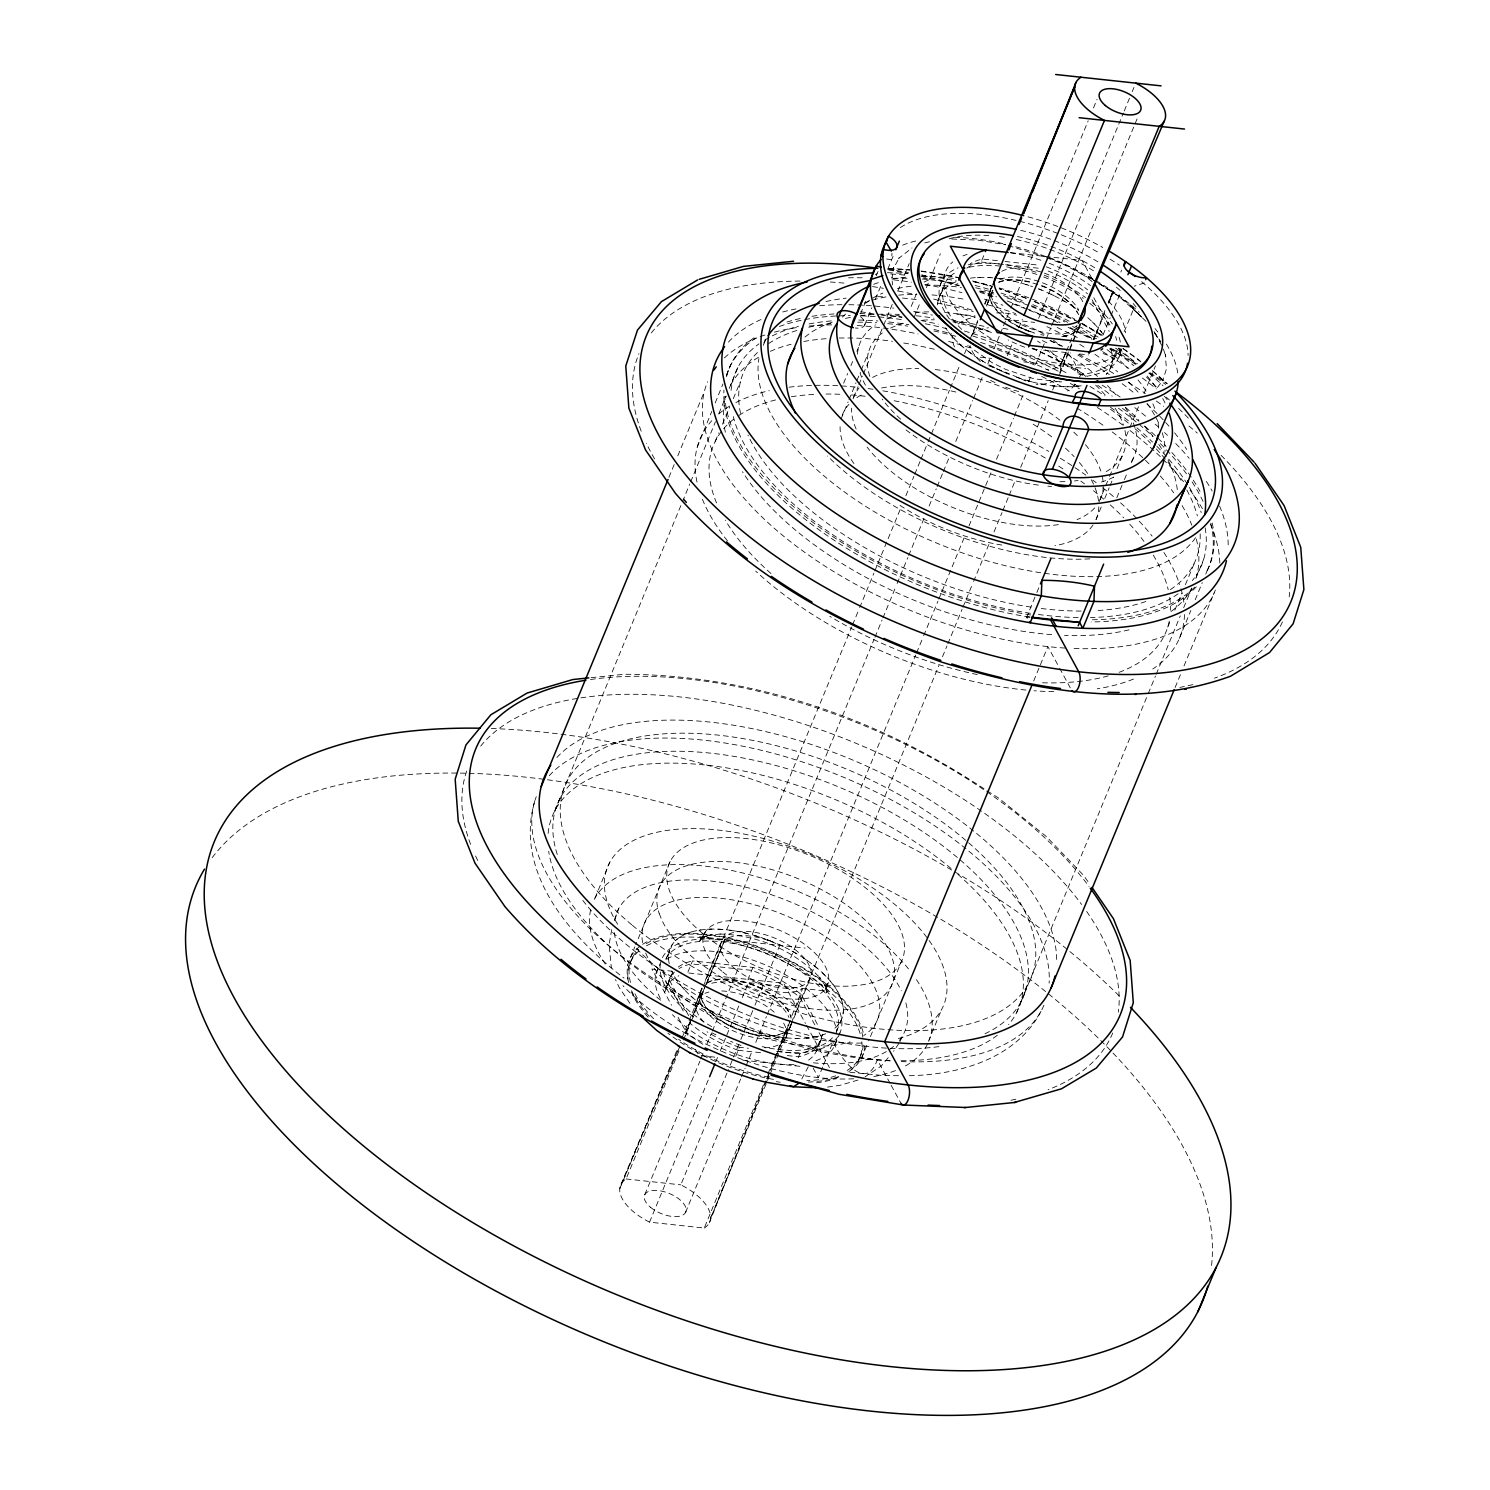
<?xml version="1.0" encoding="UTF-8"?>
<svg xmlns="http://www.w3.org/2000/svg" width="1490" height="1490" viewBox="0 0 1490 1490"><rect width="100%" height="100%" fill="white"/><g stroke="black" fill="none" stroke-linecap="round" stroke-linejoin="round"><path stroke-width="0.75" stroke-dasharray="5 3.75" d="M668.526 956.841L668.582 959.094M892.026 277.028L891.97 278.183L893.646 267.567L893.329 268.666L899.457 257.528L898.619 258.44L912.01 247.955M843.247 1011.84L843.005 1014.057M1112.304 360.673L1112.117 362.331M886.587 259.018L891.523 259.651L891.989 253.263M938.104 300.701L938.663 298.559M669.122 951.868L669.55 950.266M1093.921 339.832L1104.872 310.535M534.947 800.503C513.249 872.414 571.024 937.415 623.993 978.092M611.72 929.592L609.131 944.679L611.366 967.96M1093.679 339.31L1097.459 329.663L1093.53 339.199M614.867 919.591L618.722 908.565M1120.834 272.037L1121.653 270.118M827.36 985.635L825.87 989.658L827.62 983.549L826.522 992.824L825.944 985.989L827.397 992.005L824.063 983.568L825.386 985.877L819.351 977.049L820.934 978.8C794.356 950.154 757.404 934.807 719.149 934.025L721.29 933.913L709.631 935.161L712.034 934.491L703.112 937.247L705.701 935.962L699.034 940.097L703.764 936.074L699.518 941.382L705.589 931.567M836.542 1031.434L841.72 1018.843M1110.143 368.645L1110.814 367.117M1096.286 333.741L1104.779 312.695M709.333 1222.787L766.139 1080.958M767.015 1078.797L769.585 1072.353M790.259 1020.78L770.46 1070.211L790.184 1020.762M765.953 1080.902L710.581 1218.392L769.231 1076.376M766.829 1078.76L769.417 1072.316M665.546 988.913L669.401 979.507M697.19 447.261L711.773 411.408M715.2 402.971L722.911 383.992M726.338 375.554L730.621 365.013M820.58 1040.877L816.222 1051.418M1016.515 1012.809L1025.66 990.384M990.589 289.19L991.8 286.266M785.603 1038.176L790.315 1026.647M1179.354 638.428L1190.808 610.509M1195.222 599.781L1202.262 582.59M1205.801 574.004L1207.552 569.72M916.48 293.754L910.185 308.896M697.059 1000.088L702.032 988.075A48.201 23.468 22.4 0 0 737.755 1029.273A48.201 23.468 22.4 0 0 791.209 1024.356M668.936 477.303L674.262 464.414M677.801 455.828L704.416 391.386M555.379 809.517L681.787 503.341M682.532 501.608L689.758 484.026M690.652 481.866L715.479 421.726M718.888 413.55L726.114 395.967M729.281 388.387L737.978 367.266M763.308 345.308L765.786 339.329M595.032 898.023L609.857 862.095M860.475 313.924L866.621 299.062M876.269 275.687L878.02 271.441M864.74 324.95L871.836 307.76M875.375 299.155L881.596 284.106M887.798 269.057L894.019 254.008M843.638 383.228L847.642 373.524M841.086 418.932L848.108 401.928M848.983 399.804L856.005 382.8M856.88 380.676L860.4 372.183M861.276 370.06L868.279 353.055M670.165 861.388L635.764 944.66M630.475 957.437L634.87 946.802M631.555 959.914L632.803 956.915M914.059 317.482L920.205 302.6M926.333 287.738L940.376 253.747M655.917 973.827L660.871 961.851M939.836 286.229L944.79 274.253M665.993 959.169L669.289 951.179M938.365 299.509L943.3 287.533M672.903 972.355A81.578 39.727 22.4 0 0 669.55 980.476L664.615 992.452A81.615 39.746 22.4 0 1 678.844 975.764M687.896 972.132L692.533 960.92L752.916 967.42A81.578 39.727 22.4 0 1 801.303 994.668L818.494 1026.331M966.824 268.144A81.578 39.727 22.4 0 1 981.109 262.035L984.816 253.058M705.236 980.55L720.713 943.058M970.009 339.273L977.757 320.518M984.629 303.867L989.788 291.37M676.646 1050.897L619.784 1188.629L680.036 1045.943M681.973 1037.99L688.194 1022.922M689.088 1020.78L702.405 988.503M703.299 986.343L851.684 626.992M852.559 624.85L858.78 609.783M859.674 607.622L873.885 573.203M874.779 571.043L901.431 506.488M905.883 495.742L913.873 476.372M914.767 474.211L920.094 461.304M920.988 459.162L927.208 444.094M928.084 441.934L949.409 390.287M950.303 388.145L960.082 364.473M964.514 353.707L968.072 345.103M972.504 334.356L977.85 321.43M984.946 304.221L992.061 287.011M690.112 1022.289L686.108 1032.03A81.615 39.746 22.4 0 0 703.168 1044.453M763.439 1084.776L704.267 1228.039L649.547 1222.154A48.201 23.468 22.4 0 1 626.098 1178.963L679.086 1050.655M683.5 1039.964L690.559 1022.848M691.435 1020.724L704.677 988.634M706.446 984.369L724.997 939.464A48.22 23.486 22.4 0 1 779.717 945.349L754.983 1005.229M986.529 306.046L992.712 291.072M644.816 1194.608L699.89 1061.197M700.784 1059.036L703.448 1052.573M707.005 1043.968L711.438 1033.222M712.332 1031.061L724.773 1000.945M725.667 998.784L874.034 639.433M874.928 637.273L882.043 620.064M882.918 617.922L896.254 585.644M897.148 583.484L907.801 557.67M908.695 555.509L924.694 516.788M929.127 506.023L936.242 488.813M937.117 486.653L942.462 473.746M943.338 471.585L949.558 456.536M955.779 441.468L972.672 400.587M973.547 398.426L982.432 376.914M987.777 364.007L990.44 357.544M993.979 348.939L999.324 336.032M1000.2 333.872L1009.978 310.199M1010.872 308.058L1088.166 120.839M1093.492 107.932L1097.05 99.327M752.916 967.42L747.961 979.396A81.615 39.746 22.4 0 1 796.349 1006.625L801.303 994.668M649.547 1222.154L708.7 1078.872M715.777 1061.774L717.547 1057.49M720.192 1051.083L740.493 1001.895M742.262 997.611L748.446 982.636A48.22 23.486 22.4 0 0 802.495 988.95L790.799 1018.471M1007.333 355.644L1011.747 344.954M1018.806 327.856L1022.345 319.288M704.267 1228.039A48.201 23.468 22.4 0 0 680.818 1184.848L728.498 1069.373M730.268 1065.108L739.971 1041.584M740.865 1039.443L754.108 1007.37M1038.604 318.357L1123.367 113.072M1124.261 110.931L1129.55 98.098M1132.195 91.672L1133.965 87.407M735.725 1056.28L739.431 1047.302L748.39 1048.252M685.568 1212.413L740.642 1079.002M741.536 1076.842L745.093 1068.237M745.987 1066.076L752.189 1051.027M755.747 1042.404L766.419 1016.59M767.294 1014.448L915.679 655.079M916.574 652.937L922.794 637.869M923.67 635.727L937.899 601.289M938.775 599.129L965.446 534.575M968.984 525.97L991.204 472.181M996.531 459.274L1013.423 418.392M1014.299 416.231L1024.077 392.559M1028.528 381.812L1031.192 375.35M1035.624 364.584L1045.403 340.912M1046.297 338.77L1050.729 328.005M1051.623 325.863L1137.801 117.133M767.853 1074.085L788.154 1024.897M1066.579 350.914L1077.065 325.192M770.125 1074.216L790.557 1024.729M791.451 1022.568L938.942 665.378M942.481 656.755L946.932 646.008M947.826 643.848L962.037 609.429M962.931 607.268L972.691 583.596M973.585 581.454L989.584 542.714M994.016 531.949L1002.025 512.597M1002.9 510.437L1008.227 497.53M1009.121 495.369L1015.342 480.32M1020.669 467.394L1048.215 400.698M1052.666 389.933L1056.224 381.328M1059.763 372.724L1072.204 342.588M1073.098 340.446L1080.213 323.237M790.482 1026.368L793.071 1020.11M793.928 1018.024L810.262 978.464M1059.558 374.679L1069.019 351.77M1069.895 349.684L1072.465 343.426M1073.322 341.359L1079.337 326.776M795.176 1065.033L794.878 1065.778A81.615 39.746 22.4 0 0 796.051 1065.48M798.268 1057.546L799.813 1053.803A81.578 39.727 22.4 0 0 822.797 1034.246L817.861 1046.222A81.615 39.746 22.4 0 1 806.369 1061.457M1103.066 334.915L1110.162 317.705M1111.056 315.563L1120.815 291.928M1114.371 355.533L1116.83 349.554M1124.242 331.618L1134.113 307.704L1115.042 293.791M1144.32 282.988L1134.244 286.192M1110.572 367.769L1115.507 355.793M822.685 1067.026L818.308 1077.605L813.186 1068.162M823.542 1064.922L833.152 1041.678C839.932 1057.844 865.82 1093.269 877.293 1059.744L890.089 1083.304M835.015 1044.844L839.95 1032.868M1118.934 357.228L1122.231 349.237M1026.368 617.94L1036.016 594.566M1036.891 592.443L1039.517 586.073M858.314 1060.787L859.544 1057.788M901.338 961.776A126.091 61.407 22.4 0 1 704.267 934.789A126.091 61.407 22.4 0 1 751.146 839.149A126.091 61.407 22.4 0 1 901.338 961.776L868.651 1040.895M861.574 1057.993L867.776 1043.037M1095.97 519.693L1101.24 506.954M1104.742 498.442L1109.137 487.826M1110.013 485.703L1113.514 477.21M1117.034 468.698L1123.162 453.835M1033.706 680.949L1047.88 646.586L1058.552 666.216M1116.792 497.828L1123.516 481.698M928.438 1041.324L941.531 1009.624M1021.078 1001.522L1147.337 695.774M1148.213 693.614L1155.458 676.032M1156.203 674.281L1180.285 615.892M1183.693 607.715L1191.814 587.973M1195.799 578.399L1203.678 559.271M1175.144 687.43L1180.471 674.542M1184.01 665.956L1214.164 592.927M853.621 397.383L858.035 386.767M858.911 384.644L862.449 376.151M863.325 374.009L882.75 327.297M883.626 325.174L892.454 303.923M897.744 291.183L909.217 263.581M1078.89 327.763L1080.157 324.708A48.201 23.468 22.4 0 1 1027.56 327.409A48.201 23.468 22.4 0 1 990.943 288.501M1098.987 502L1108.69 478.588M1109.566 476.465L1128.973 429.679M1129.867 427.555L1138.695 406.286M1143.985 393.528L1155.458 365.888M1167.732 627.141L1170.376 620.771M1174.809 610.155L1181.868 593.15M1185.407 584.657L1195.129 561.302M850.939 365.572L852.634 361.511M856.88 351.361L858.575 347.3M554.653 811.007L559.961 798.379M1124.41 479.594L1127.055 473.299M1131.45 462.813L1134.095 456.536M715.237 441.338L718.851 432.808M722.464 424.259L729.672 407.18M733.285 398.631L740.493 381.552M685.419 1033.166L691.714 1018.247M692.626 1016.124L724.997 939.464L692.44 1016.068M621.032 1184.215L679.794 1045.868M685.214 1033.11L691.546 1018.21M1065.704 353.055L1060.284 365.814A48.183 23.468 22.4 0 1 1046.893 369.594M1108.821 300.999L1113.701 291.965L1108.541 303.774M899.867 1041.808L903.014 1035.01M808.269 1066.765L801.378 1079.747M671.282 946.206L672.474 944.288M940.656 293.996L941.568 292.562M898.936 1043.391L893.553 1051.288M1040.97 1011.337C1015.975 1059.315 957.362 1075.259 907.019 1075.743M1107.778 372.481L1106.288 374.251M1079.412 377.007L1081.405 374.456M838.33 1024.654L837.194 1025.977M888.226 1057.695L881.391 1065.871L865.113 1076.804M1157.506 387.474L1163.168 379.857L1162.61 380.863L1166.465 368.868L1165.236 354.322L1165.944 356.892L1163.224 348.492M675.454 940.73L677.242 939.11M944.548 289.004L945.871 287.775M1112.62 291.817L1108.504 302.936L1112.602 291.835L1114.557 293.474M681.321 936.242L683.612 934.994M950.415 284.534L952.129 283.566M875.375 274.533L877.07 273.732M924.061 282.057L929.779 279.412A234.209 175.41 -28.5 0 0 923.483 278.053M825.721 1033.706L825.087 1033.986A92.715 45.147 22.4 0 1 739.115 1025.66A92.715 45.147 22.4 0 1 671.692 971.07M688.734 932.814L691.528 931.902M857.942 1080.064L839.913 1085.335L827.155 1087.141M818.848 1036.053L816.613 1036.593M924.675 242.907L930.431 241.548M699.127 930.17L701.008 929.909M1079.021 386.04L1074.551 386.506M809.033 1037.878L806.351 1038.139M591.102 677.671L624.273 674.281C752.636 674.523 878.97 718.683 985.207 789.551M707.284 929.276L711.941 929.089M1059.632 381.924L1061.755 381.831M977.31 277.494L980.085 277.382M1068.013 386.767L1063.152 386.692M797.951 1038.474L795.027 1038.437M898.507 1075.706L883.216 1075.575L847.661 1072.036M889.493 268.777L909.98 270.1M717.77 929.164L723.656 929.518M951.738 238.996L977.962 240.113L1005.582 244.733L1003.888 244.36M1059.558 381.719L1033.986 378.795L1005.843 369.501L992.135 362.685L969.04 346.425M987.851 277.475L990.794 277.643M1057.267 386.32L1051.27 385.668M787.186 1037.953L784.206 1037.636M1010.462 252.685L1082.112 260.415L1093.027 280.511M997.443 260.675L982.338 259.037A81.671 39.764 22.4 0 0 970.232 263.711M1004.986 261.476L1038.94 265.146M981.109 262.035L1039.238 268.312M921.323 271.329L961.236 278.276M956.766 313.999L975.112 315.973M1004.893 319.195L1034.675 322.399M874.202 314.036L860.494 311.652M881.465 314.818L884.389 315.135M890.35 315.787L901.99 317.035M1032.477 348.902L1041.417 349.871M1043.652 350.113L1059.315 351.789M1061.551 352.031L1070.491 353M1079.43 353.968L1088.389 354.918M980.234 357.19L991.688 358.438M1023.76 361.884L1085.633 368.551M1030.112 617.065L1026.871 616.711L1027.709 618.238M699.648 936.726L805.047 948.087M672.698 971.294L651.894 969.04L671.543 1005.21M688.883 973.026L783.665 983.232L805.475 1023.425M723.097 979.917L828.496 991.278M799.813 1053.803L775.21 1051.158A96.422 46.954 22.4 0 0 837.808 1036.779M738.202 1050.282L760.85 1052.722M787.26 1055.572L798.584 1056.801A81.633 39.746 22.4 0 0 821.567 1037.245L818.867 1032.291M701.12 1055.665L717.286 1057.416M742.728 1060.154L802.812 1066.635M626.098 1178.963L680.818 1184.848M729.653 930.17L735.967 931.12M999.771 278.574L1002.919 279.058M887.854 269.094L908.472 272.54M1044.956 384.718L1039.461 383.656M774.763 1036.239L771.466 1035.606M742.579 932.423L748.669 933.876L747.663 933.615M1012.809 280.958L1015.77 281.647M1032.253 381.962L1026.163 380.285M762.154 1033.427L759.118 1032.589M974.646 281.796L990.347 286.117M1008.209 245.571L1044.322 256.801M922.124 275.073L959.467 285.521M979.228 291.053L996.531 296.827M754.741 935.552L760.943 937.508M1025.902 284.46L1028.994 285.447M1016.59 377.194L1019.98 378.33M748.781 1029.329L745.633 1028.212M1026.424 298.41L999.175 288.725A244.751 119.181 22.4 0 1 1025.921 298.075M768.3 940.134L767.238 939.743L773.552 942.239M1046.352 257.584L1062.593 263.898L1097.497 282.504M1007.165 300.961L1024.207 307.592M1026.331 308.43L1060.023 322.473M1038.456 288.818L1041.603 290.084M1006.309 373.171L1007.37 373.618M736.172 1024.449L733.043 1023.071M1034.693 301.706L1074.998 320.406M1001.094 370.88L1004.018 372.202M780.853 945.442L779.829 944.977L785.994 947.938M1050.99 294.219L1054.063 295.709M1070.193 327.595L1092.58 338.863M994.929 367.9L988.913 364.733M723.805 1018.583L720.806 1017M1082.802 324.503L1102.227 335.511M792.01 951.104L797.765 954.42M1062.091 299.937L1064.977 301.576M983.158 361.418L977.663 357.972M713.133 1012.585L710.376 1010.853M1099.415 283.733L1112.937 292.357L1098.018 282.821M1112.937 349.107L1136.311 364.007M1149.945 372.686L1167.471 383.843M987.144 790.799L998.84 798.23L1046.613 836.784L1083.491 875.282L1089.469 883.719M1096.156 281.647L1088.687 276.879L1096.249 281.74M1098.149 282.97L1117.053 295.132M803.24 957.865L808.474 961.441M1073.228 306.735L1075.854 308.523M972.449 354.397L967.476 350.69M702.498 1005.508L700.002 1003.645M1123.479 348.846L1140.93 361.884M813.428 965.148L818.047 968.928M1120.685 297.925L1141.489 316.849M962.875 346.909L958.443 342.942M693.036 998.002L690.839 996.046M1152.906 371.327L1165.944 383.023M822.461 972.896L825.963 976.378M1092.3 321.877L1094.386 323.963M1146.015 321.374L1129.643 305.133L1141.526 317.258M954.289 338.77L951.197 335.343M684.543 989.807L682.681 987.74M830.303 981.184L833.059 984.629M1099.974 330.147L1101.631 332.233M629.86 1003.273L619.356 987.758L615.5 979.601M947.361 330.519L945.461 327.8M677.764 981.556L676.814 980.197M1154.433 332.792L1160.654 341.862M1154.005 331.544L1160.784 341.936M836.318 989.379L837.883 992.005M1155.067 333.276L1162.237 346.406M1093.79 297.739L1109.92 327.428M1092.021 299.751L1109.212 331.413M1059.613 668.191L1070.267 687.821M891.15 1085.26L900.742 1102.935M814.844 1024.878L800.074 997.648A81.633 39.746 22.4 0 0 751.668 970.363L691.304 963.9A81.633 39.746 22.4 0 0 679.123 968.5M806.556 1025.418L829.464 1067.604M669.55 980.476L689.963 1018.08M668.321 983.456L684.432 1013.144M678.08 1017.26L687.896 1035.345M695.532 1049.407L698.81 1055.423M673.219 974.255L672.232 972.262M645.673 953.023L647.256 956.58A126.091 61.407 22.4 0 0 711.028 1015.826L721.868 1021.507A126.836 61.76 22.4 0 0 738.817 1029.106L750.401 1033.501A126.073 61.388 22.4 0 0 850.008 1041.845M840.472 997.276L841.478 999.958M659.213 913.575L662.1 920.652A126.091 61.407 22.4 0 0 725.872 979.899L736.712 985.579A126.836 61.76 22.4 0 0 753.661 993.178L765.245 997.574A126.073 61.388 22.4 0 0 883.887 995.581A126.073 61.388 22.4 0 0 858.091 913.873L849.263 906.982A126.091 61.407 22.4 0 0 713.319 861.518A126.091 61.407 22.4 0 0 659.195 913.556M842.818 1005.024L843.154 1007.333M1111.913 353.316L1112.173 355.03M892.156 280.94L892.622 284.925M491.29 728.498A544.483 265.146 22.4 0 1 1120.797 997.499M212.232 857.625A544.483 265.146 22.4 0 1 798.826 848.574A544.483 265.146 22.4 0 1 1211.202 1268.512M1121.728 349.163A96.422 46.954 22.4 0 1 1001.839 344.525A96.422 46.954 22.4 0 1 952.781 261.905M962.95 255.908A96.422 46.954 22.4 0 1 967.085 254.417M1010.593 252.779A96.422 46.954 22.4 0 1 1042.739 260.88M1049.184 263.264A96.422 46.954 22.4 0 1 1090.457 285.54M1108.467 301.166A96.422 46.954 22.4 0 1 1125.658 332.792M1120.834 348.362A96.422 46.954 22.4 0 1 1088.445 375.927M949.521 318.953A96.422 46.954 22.4 0 1 957.995 267.883M968.202 264.847A96.422 46.954 22.4 0 1 999.455 263.954M1005.657 264.754A96.422 46.954 22.4 0 1 1037.785 272.856M1044.229 275.24A96.422 46.954 22.4 0 1 1085.502 297.516M1092.096 302.582A96.422 46.954 22.4 0 1 1112.304 323.945M1119.046 337.224A96.422 46.954 22.4 0 1 1120.704 344.767M1117.034 350.597A92.715 45.147 22.4 0 1 1077.847 374.661M961.721 329.383A92.715 45.147 22.4 0 1 957.139 271.571M969.077 267.306A92.715 45.147 22.4 0 1 1000.628 266.114M1006.588 266.878A92.715 45.147 22.4 0 1 1037.487 274.681M1043.689 276.972A92.715 45.147 22.4 0 1 1083.379 298.373M1089.712 303.252A92.715 45.147 22.4 0 1 1109.994 325.099M1115.619 336.572A92.715 45.147 22.4 0 1 1116.643 340.242M1110.683 348.548A92.715 45.147 22.4 0 1 1106.437 374.139M1081.237 385.761A92.715 45.147 22.4 0 1 1017.465 377.492M1009.214 374.4A92.715 45.147 22.4 0 1 947.659 330.985M937.601 304.891A92.715 45.147 22.4 0 1 955.816 281.871M970.363 278.164A92.715 45.147 22.4 0 1 1032.551 286.657M1038.735 288.948A92.715 45.147 22.4 0 1 1078.425 310.348M1087.737 317.724A92.715 45.147 22.4 0 1 1104.183 335.772M1075.221 384.439A66.752 32.501 22.4 0 1 1067.548 390.976M1018.657 391.516A66.752 32.501 22.4 0 1 1005.229 387.083M995.059 382.632A66.752 32.501 22.4 0 1 988.112 379M954.475 346.891A66.752 32.501 22.4 0 1 952.185 336.461M958.256 324.019A66.752 32.501 22.4 0 1 974.609 317.37M1007.091 319.4A66.752 32.501 22.4 0 1 1046.092 335.399M1053.579 340.39A66.752 32.501 22.4 0 1 1060.284 345.699M1068.553 354.005A66.752 32.501 22.4 0 1 1077.94 373.115M1054.678 380.267A48.201 23.468 22.4 0 1 1036.295 384.476M980.327 361.511A48.201 23.468 22.4 0 1 970.027 345.55M971.704 335.511A48.201 23.468 22.4 0 1 988.429 327.8M1002.956 328.359A48.201 23.468 22.4 0 1 1009.326 329.569M1037.487 341.135A48.201 23.468 22.4 0 1 1040.262 342.905M1049.91 350.541A48.201 23.468 22.4 0 1 1060.396 371.885M1080.176 323.982A48.201 23.468 22.4 0 1 1061.588 336.368M1043.875 335.25A48.201 23.468 22.4 0 1 1040.69 334.579M1034.209 332.81A48.201 23.468 22.4 0 1 992.545 286.248M998.915 282.02A48.201 23.468 22.4 0 1 1032.328 282.485M1042.032 285.689A48.201 23.468 22.4 0 1 1078.686 314.725M1017.428 236.519A124.229 60.494 22.4 0 1 1096.882 269.113M999.79 279.468A48.201 23.468 22.4 0 1 1042.944 282.988A48.201 23.468 22.4 0 1 1078.797 310.106M949.167 238.754A124.229 60.494 22.4 0 1 991.521 235.755M999.455 236.612A124.229 60.494 22.4 0 1 1005.545 237.506M1016.199 239.517A124.229 60.494 22.4 0 1 1095.653 272.111M1116.42 287.216A124.229 60.494 22.4 0 1 1122.883 292.897M1133.164 303.494A124.229 60.494 22.4 0 1 1136.106 307.014M1079.784 325.472A48.201 23.468 22.4 0 1 1061.178 336.74M1028.621 331.301A48.201 23.468 22.4 0 1 991.893 287.197M998.561 282.467A48.201 23.468 22.4 0 1 1041.715 285.987A48.201 23.468 22.4 0 1 1077.568 313.086M1049.742 257.77A81.615 39.746 22.4 0 1 1092.319 281.703M1001.764 271.292A48.22 23.486 22.4 0 1 1045.608 273.62A48.22 23.486 22.4 0 1 1082.802 301.669M1046.297 266.84A81.671 39.764 22.4 0 1 1087.626 289.824M1024.673 347.207A81.578 39.727 22.4 0 1 1008.115 339.944M1048.159 271.05A81.578 39.727 22.4 0 1 1087.476 293.772M996.698 312.9A48.201 23.486 22.4 0 1 1016.757 315.154M902.642 245.179A163.174 79.454 22.4 0 1 917.263 240.635M954.662 237.32A163.174 79.454 22.4 0 1 1004.782 244.025M1015.733 246.781A163.174 79.454 22.4 0 1 1139.291 312.285M1155.048 328.601A163.174 79.454 22.4 0 1 1157.86 332.047M1166.353 344.06A163.174 79.454 22.4 0 1 1177.994 375.294M900.388 227.56A163.174 79.454 22.4 0 1 1100.291 253.449M1110.031 259.167A163.174 79.454 22.4 0 1 1119.381 265.164M1141.582 281.685A163.174 79.454 22.4 0 1 1188.107 355.44M1020.724 230.354A133.504 65.02 22.4 0 1 1098.726 262.352M1094.684 507.885A133.504 65.02 22.4 0 1 1077.046 519.619M1058.403 524.61A133.504 65.02 22.4 0 1 867.124 447.13M856.135 429.027A133.504 65.02 22.4 0 1 851.572 408.185M853.118 398.836A133.504 65.02 22.4 0 1 859.097 387.959M872.563 377.417A133.504 65.02 22.4 0 1 918.771 368.551M935.217 369.576A133.504 65.02 22.4 0 1 1061.271 421.26M1073.768 432.119A133.504 65.02 22.4 0 1 1079.3 437.669M1085.484 444.672A133.504 65.02 22.4 0 1 1100.793 471.026M1102.265 476.316A133.504 65.02 22.4 0 1 1103.084 481.475M1103.271 486.448A133.504 65.02 22.4 0 1 1099.993 500.1M1125.267 407.403A148.329 72.228 22.4 0 1 1130.78 462.533M1113.701 477.079A148.329 72.228 22.4 0 1 1101.501 482.034M1051.549 486.466A148.329 72.228 22.4 0 1 1047.842 486.168M1038.418 485.107A148.329 72.228 22.4 0 1 904.039 428.356M865.448 385.221A148.329 72.228 22.4 0 1 860.103 373.077M857.458 354.136A148.329 72.228 22.4 0 1 875.468 324.839M886.513 319.065A148.329 72.228 22.4 0 1 899.811 314.949M915.083 312.528A148.329 72.228 22.4 0 1 929.835 311.876M944.697 312.509A148.329 72.228 22.4 0 1 975.429 317.147M1042.404 340.595A148.329 72.228 22.4 0 1 1048.029 343.426M1066.058 353.577A148.329 72.228 22.4 0 1 1097.571 376.449M1107.405 385.593A148.329 72.228 22.4 0 1 1115.973 394.924M842.353 317.091A177.999 86.681 22.4 0 1 845.612 314.073M864.368 303.01A177.999 86.681 22.4 0 1 886.941 296.715M898.656 295.15A177.999 86.681 22.4 0 1 916.871 294.368M931.976 294.946A177.999 86.681 22.4 0 1 963.993 299.229M987.74 304.761A177.999 86.681 22.4 0 1 1015.659 313.626M1046.893 326.645A177.999 86.681 22.4 0 1 1067.399 337.15M1079.822 344.413A177.999 86.681 22.4 0 1 1086.694 348.735M1094.964 354.285A177.999 86.681 22.4 0 1 1117.63 371.848M1128.694 382.092A177.999 86.681 22.4 0 1 1139.72 394.031M1147.058 403.399A177.999 86.681 22.4 0 1 1158.922 423.793M1162.274 432.808A177.999 86.681 22.4 0 1 1164.994 451.6M873.643 284.311A177.999 86.681 22.4 0 1 879.454 282.318M892.119 279.17A177.999 86.681 22.4 0 1 906.069 277.196M922.198 276.414A177.999 86.681 22.4 0 1 955.165 278.611M973.361 281.666A177.999 86.681 22.4 0 1 991.167 285.726M999.138 287.905A177.999 86.681 22.4 0 1 1074.812 319.195M1081.982 323.293A177.999 86.681 22.4 0 1 1100.756 335.194M1118.189 348.138A177.999 86.681 22.4 0 1 1136.106 364.137M1147.151 376.057A177.999 86.681 22.4 0 1 1157.078 389.169M1162.721 398.482A177.999 86.681 22.4 0 1 1165.515 404.013M865.653 303.215A163.174 79.454 22.4 0 1 882.862 293.083M897.483 288.538A163.174 79.454 22.4 0 1 912.066 286.117M925.271 285.223A163.174 79.454 22.4 0 1 961.385 287.477M980.662 290.941A163.174 79.454 22.4 0 1 993.755 294.089M1006.923 297.888A163.174 79.454 22.4 0 1 1064.605 322.008M1072.595 326.422A163.174 79.454 22.4 0 1 1093.343 339.459M1107.089 349.61A163.174 79.454 22.4 0 1 1127.837 368.291M1138.081 379.95A163.174 79.454 22.4 0 1 1147.617 393.658M1152.85 403.809A163.174 79.454 22.4 0 1 1155.42 410.421M1158.214 423.197A163.174 79.454 22.4 0 1 1158.438 429.288M860.531 316.7A14.825 7.226 22.4 0 1 855.353 328.005M1118.971 348.083A14.825 7.226 22.4 0 1 1115.526 355.346A14.825 7.226 22.4 0 1 1100.216 352.143M1094.647 338.919A14.825 7.226 22.4 0 1 1096.659 338.323M1028.081 216.832A163.174 79.454 22.4 0 1 1102.749 247.47M888.338 268.423A244.751 119.181 22.4 0 1 909.887 269.764M921.006 270.994A244.751 119.181 22.4 0 1 958.219 277.512M972.523 280.958A244.751 119.181 22.4 0 1 991.036 286.117M1034.06 301.278A244.751 119.181 22.4 0 1 1101.706 334.915M1122.771 348.362A244.751 119.181 22.4 0 1 1140.073 360.841M1152.31 370.582A244.751 119.181 22.4 0 1 1166.819 383.433M887.425 272.707A237.338 115.568 22.4 0 1 908.118 273.713M920.969 275.017A237.338 115.568 22.4 0 1 956.412 280.995M975.112 285.465A237.338 115.568 22.4 0 1 993.066 290.569M1001.038 293.083A237.338 115.568 22.4 0 1 1024.897 301.557M1032.775 304.668A237.338 115.568 22.4 0 1 1069.299 321.244M1078.592 326.068A237.338 115.568 22.4 0 1 1098.372 337.28M1115.488 348.083A237.338 115.568 22.4 0 1 1137.317 363.746M1149.069 373.226A237.338 115.568 22.4 0 1 1162.982 385.724M1195.539 537.685A237.338 115.568 22.4 0 1 938.775 543.962A237.338 115.568 22.4 0 1 758.876 358.606M763.904 342.868A237.338 115.568 22.4 0 1 765.841 339.199M825.982 301.539A237.338 115.568 22.4 0 1 846.152 298.13M877.536 296.659A237.338 115.568 22.4 0 1 885.693 296.882M902.493 298.037A237.338 115.568 22.4 0 1 919.796 300.123M937.527 303.122A237.338 115.568 22.4 0 1 973.193 311.578M1016.981 326.273A237.338 115.568 22.4 0 1 1030.707 331.86M1049.966 340.558A237.338 115.568 22.4 0 1 1061.29 346.146M1077.81 355.011A237.338 115.568 22.4 0 1 1109.38 374.586M1122.156 383.712A237.338 115.568 22.4 0 1 1135.901 394.44M1147.077 404.088A237.338 115.568 22.4 0 1 1168.979 426.177M1174.604 432.826A237.338 115.568 22.4 0 1 1186.729 449.477M1089.879 558.843A207.669 101.134 22.4 0 1 827.527 456.014M804.954 337.113A207.669 101.134 22.4 0 1 833.934 321.617M845.463 318.432A207.669 101.134 22.4 0 1 851.591 317.165M860.158 315.805A207.669 101.134 22.4 0 1 898.917 314.409M916.145 315.75A207.669 101.134 22.4 0 1 933.969 318.19M952.911 321.84A207.669 101.134 22.4 0 1 994.724 333.574M1032.104 348.25A207.669 101.134 22.4 0 1 1083.379 375.741M1097.757 385.351A207.669 101.134 22.4 0 1 1112.229 396.172M1125.527 407.347A207.669 101.134 22.4 0 1 1138.919 420.236M1144.301 426.028A207.669 101.134 22.4 0 1 1153.726 437.389M1158.792 444.392A207.669 101.134 22.4 0 1 1164.323 453.09M1168.067 460A207.669 101.134 22.4 0 1 1177.286 489.819M893.274 278.369A207.669 101.134 22.4 0 1 909.552 278.332M922.273 279.021A207.669 101.134 22.4 0 1 957.902 283.882M975.652 287.756A207.669 101.134 22.4 0 1 993.588 292.58M1003.571 295.653A207.669 101.134 22.4 0 1 1023.462 302.619M1031.359 305.692A207.669 101.134 22.4 0 1 1067.809 322.38M1075.203 326.291A207.669 101.134 22.4 0 1 1096.51 338.733M1110.702 348.12A207.669 101.134 22.4 0 1 1133.871 365.795M1146.518 377.119A207.669 101.134 22.4 0 1 1157.823 388.648M1164.379 396.21A207.669 101.134 22.4 0 1 1167.191 399.711M1124.95 430.573A137.21 66.827 22.4 0 1 1104.407 472.591M1078.108 480.469A137.21 66.827 22.4 0 1 1074.458 480.935M1064.94 481.624A137.21 66.827 22.4 0 1 1056.932 481.717M900.649 419.212A137.21 66.827 22.4 0 1 882.192 399.134M869.843 376.393A137.21 66.827 22.4 0 1 884.054 331.767M890.61 328.061A137.21 66.827 22.4 0 1 906.553 322.622M922.571 320.238A137.21 66.827 22.4 0 1 934.323 319.791M953.265 320.853A137.21 66.827 22.4 0 1 985.672 326.813M1045.384 349.871A137.21 66.827 22.4 0 1 1086.21 376.728M1095.671 385.146A137.21 66.827 22.4 0 1 1106.511 396.601M1115.116 408.148A137.21 66.827 22.4 0 1 1123.441 425.134M1093.008 525.02A137.21 66.827 22.4 0 1 1055.013 545.675M1001.802 545.042A137.21 66.827 22.4 0 1 899.42 505.017M853.938 463.558A137.21 66.827 22.4 0 1 840.341 423.104M842.204 415.3A137.21 66.827 22.4 0 1 848.928 404.367M856.843 397.644A137.21 66.827 22.4 0 1 861.686 394.794M881.596 387.996A137.21 66.827 22.4 0 1 956.636 392.224M1033.147 424.222A137.21 66.827 22.4 0 1 1053.877 438.488M1065.443 448.173A137.21 66.827 22.4 0 1 1074.16 456.704M1079.319 462.477A137.21 66.827 22.4 0 1 1087.905 474.025M1091.313 479.761A137.21 66.827 22.4 0 1 1098.614 501.739M1098.801 506.842A137.21 66.827 22.4 0 1 1096.1 519.414M1200.158 533.848A244.751 119.181 22.4 0 1 1170.302 589.668M1145.866 601.513A244.751 119.181 22.4 0 1 1095.895 610.658M1081.125 611.068A244.751 119.181 22.4 0 1 1040.15 608.367M1031.117 607.119A244.751 119.181 22.4 0 1 747.98 435.099M740.567 413.438A244.751 119.181 22.4 0 1 757.609 352.366M768.598 343.575A244.751 119.181 22.4 0 1 797.336 330.314M808.753 327.241A244.751 119.181 22.4 0 1 833.953 323.274M857.774 322.194A244.751 119.181 22.4 0 1 876.753 322.79M887.649 323.647A244.751 119.181 22.4 0 1 907.764 326.124M933.932 330.948A244.751 119.181 22.4 0 1 956.45 336.461M989.36 346.704A244.751 119.181 22.4 0 1 1037.785 366.559M1070.304 383.452A244.751 119.181 22.4 0 1 1079.468 388.797M1110.497 409.266A244.751 119.181 22.4 0 1 1130.053 424.482M1135.045 428.729A244.751 119.181 22.4 0 1 1150.559 443.107M1156.24 448.937A244.751 119.181 22.4 0 1 1182.911 483.244M1186.841 490.042A244.751 119.181 22.4 0 1 1197.383 515.95M1169.277 621.107A244.751 119.181 22.4 0 1 1118.301 672.623M1108.188 675.883A244.751 119.181 22.4 0 1 1041.026 682.737M977.328 674.579A244.751 119.181 22.4 0 1 829.762 616.301M770.926 573.52A244.751 119.181 22.4 0 1 725.276 520.159M716.56 502.95A244.751 119.181 22.4 0 1 735.762 417.628M738.928 415.431A244.751 119.181 22.4 0 1 777.11 399.562M791.302 396.75A244.751 119.181 22.4 0 1 815.626 394.329M826.037 394.049A244.751 119.181 22.4 0 1 842.8 394.403M851.405 394.943A244.751 119.181 22.4 0 1 866.845 396.452M894.112 400.736A244.751 119.181 22.4 0 1 1046.148 458.492M1058.738 466.165A244.751 119.181 22.4 0 1 1063.99 469.536M1080.827 481.121A244.751 119.181 22.4 0 1 1084.515 483.84M1093.492 490.732A244.751 119.181 22.4 0 1 1103.736 499.15M1110.218 504.849A244.751 119.181 22.4 0 1 1123.758 517.868M1129.737 524.201A244.751 119.181 22.4 0 1 1143.948 541.373M1153.241 555.081A244.751 119.181 22.4 0 1 1168.216 589.742M1169.706 597.36A244.751 119.181 22.4 0 1 1170.507 610.23M1184.494 614.569A259.595 126.408 22.4 0 1 1152.794 668.991M1133.48 679.068A259.595 126.408 22.4 0 1 1097.255 688.79M1053.84 691.639A259.595 126.408 22.4 0 1 1034.079 690.745M1025.958 690.056A259.595 126.408 22.4 0 1 755.672 571.08M727.437 540.87A259.595 126.408 22.4 0 1 701.362 496.561M697.022 482.071A259.595 126.408 22.4 0 1 711.773 420.702M718.702 414.015A259.595 126.408 22.4 0 1 730.286 405.727M735.892 402.579A259.595 126.408 22.4 0 1 769.343 390.659M789.085 387.195A259.595 126.408 22.4 0 1 857.7 387.307M868.074 388.573A259.595 126.408 22.4 0 1 874.369 389.467M882.825 390.827A259.595 126.408 22.4 0 1 1048.699 451.377M1060.284 458.25A259.595 126.408 22.4 0 1 1085.893 475.142M1092.803 480.171A259.595 126.408 22.4 0 1 1096.193 482.704M1102.805 487.826A259.595 126.408 22.4 0 1 1113.887 496.952M1120.554 502.819A259.595 126.408 22.4 0 1 1152.105 536.083M1163.913 552.473A259.595 126.408 22.4 0 1 1179.689 584.583M1180.974 588.736A259.595 126.408 22.4 0 1 1184.14 604.903M1212.19 523.027A259.595 126.408 22.4 0 1 1205.652 573.24M1194.812 587.135A259.595 126.408 22.4 0 1 1090.065 619.803M1030.652 614.979A259.595 126.408 22.4 0 1 724.792 396.284M726.524 376.747A259.595 126.408 22.4 0 1 756.436 336.107M786.906 322.045A259.595 126.408 22.4 0 1 803.24 317.892M811.976 316.308A259.595 126.408 22.4 0 1 833.934 313.943M859.823 313.552A259.595 126.408 22.4 0 1 871.129 314.073M881.223 314.856A259.595 126.408 22.4 0 1 901.934 317.296M921.025 320.536A259.595 126.408 22.4 0 1 938.253 324.187M964.384 331.041A259.595 126.408 22.4 0 1 1068.498 373.99M1089.954 386.413A259.595 126.408 22.4 0 1 1104.835 395.912M1122.473 408.316A259.595 126.408 22.4 0 1 1138.881 421.167M1145.084 426.419A259.595 126.408 22.4 0 1 1166.074 446.329M1171.866 452.532A259.595 126.408 22.4 0 1 1200.009 491.458M728.424 342.123A274.421 133.634 22.4 0 1 760.962 319.568M782.753 311.969A274.421 133.634 22.4 0 1 796.014 308.933M819.668 305.711A274.421 133.634 22.4 0 1 841.925 304.686M848.872 304.705A274.421 133.634 22.4 0 1 893.646 308.151M913.743 311.336A274.421 133.634 22.4 0 1 932.405 315.135M950.769 319.605A274.421 133.634 22.4 0 1 991.781 332.177M1032.216 348.12A274.421 133.634 22.4 0 1 1087.812 376.411M1102.153 385.128A274.421 133.634 22.4 0 1 1120.182 397.048M1134.803 407.664A274.421 133.634 22.4 0 1 1146.89 417.2M1155.123 424.129A274.421 133.634 22.4 0 1 1158.307 426.922M1164.51 432.547A274.421 133.634 22.4 0 1 1167.508 435.378M1175.74 443.517A274.421 133.634 22.4 0 1 1189.188 458.305M1206.379 481.419A274.421 133.634 22.4 0 1 1212.134 490.974M1219.565 506.079A274.421 133.634 22.4 0 1 1228.151 547.072M848.481 277.81A274.421 133.634 22.4 0 1 864.107 277.848M893.814 279.878A274.421 133.634 22.4 0 1 911.414 282.15M924.862 284.404A274.421 133.634 22.4 0 1 961.888 292.655M984.462 299.136A274.421 133.634 22.4 0 1 1002.9 305.226M1057.192 327.483A274.421 133.634 22.4 0 1 1080.324 339.087M1102.563 351.621A274.421 133.634 22.4 0 1 1129.42 368.812M1142.346 378.032A274.421 133.634 22.4 0 1 1156.333 388.871M1166.242 397.178A274.421 133.634 22.4 0 1 1169.427 399.972M1178.627 408.446A274.421 133.634 22.4 0 1 1188.443 418.224M890.703 274.011A234.209 175.41 -28.5 0 1 907.354 275.426M836.598 1039.424A96.422 46.954 22.4 0 1 813.819 1061.42M794.021 1064.53A96.422 46.954 22.4 0 1 672.437 1014.671M660.387 998.486A96.422 46.954 22.4 0 1 659.195 966.675M666.905 959.243A96.422 46.954 22.4 0 1 766.679 965.464A96.422 46.954 22.4 0 1 836.784 1032.384M693.707 1017.074A96.422 46.954 22.4 0 1 660.405 964.011M662.454 957.623A96.422 46.954 22.4 0 1 771.634 953.488A96.422 46.954 22.4 0 1 839.503 1033.855M832.407 1037.804A92.715 45.147 22.4 0 1 762.116 1046.613M711.605 1026.573A92.715 45.147 22.4 0 1 663.572 968.556M665.844 959.094A92.715 45.147 22.4 0 1 770.833 955.109A92.715 45.147 22.4 0 1 836.095 1032.384M669.215 963.62A92.715 45.147 22.4 0 1 772.733 941.866A92.715 45.147 22.4 0 1 831.997 1030.372M791.302 1023.574A48.201 23.468 22.4 0 1 737.289 1029.497A48.201 23.468 22.4 0 1 702.61 987.199M706.465 983.474A48.201 23.468 22.4 0 1 754.778 985.914A48.201 23.468 22.4 0 1 791.115 1018.191M861.835 1041.678A124.229 60.494 22.4 0 1 847.996 1072.036M838.2 1077.4A124.229 60.494 22.4 0 1 813.056 1083.174M780.22 1082.224A124.229 60.494 22.4 0 1 776.178 1081.647M648.057 1017.074A124.229 60.494 22.4 0 1 631.518 992.005M628.054 979.023A124.229 60.494 22.4 0 1 639.136 950.788M646.492 945.778A124.229 60.494 22.4 0 1 768.989 954.829A124.229 60.494 22.4 0 1 860.587 1035.196M790.37 1024.971A48.201 23.468 22.4 0 1 736.47 1032.253A48.201 23.468 22.4 0 1 702.088 989.081M711.736 983.288A48.201 23.468 22.4 0 1 756.175 989.621A48.201 23.468 22.4 0 1 788.955 1017.465M863.232 1045.03A124.229 60.494 22.4 0 1 846.227 1071.012M835.704 1075.836A124.229 60.494 22.4 0 1 806.798 1080.623M769.008 1077.214A124.229 60.494 22.4 0 1 678.546 1039.275M653.644 1018.694A124.229 60.494 22.4 0 1 634.181 992.228M630.531 982.506A124.229 60.494 22.4 0 1 638.707 949.298M646.139 943.692A124.229 60.494 22.4 0 1 774.223 953.544A124.229 60.494 22.4 0 1 863.064 1038.698M707.359 982.655A48.201 23.468 22.4 0 1 754.927 985.579A48.201 23.468 22.4 0 1 791.06 1017M739.431 1047.302A81.578 39.727 22.4 0 1 707.079 1031.806M678.248 967.029A81.578 39.727 22.4 0 1 692.533 960.92M738.127 1050.264A81.633 39.746 22.4 0 1 689.74 1023.015M668.265 983.251A81.633 39.746 22.4 0 1 674.43 972.039M783.591 1023.127A48.22 23.486 22.4 0 1 763.457 1047.787M703.727 1022.047A48.22 23.486 22.4 0 1 708.979 992.023M721.812 990.943A48.22 23.486 22.4 0 1 775.433 1013.293M1282.443 621.889A348.586 169.748 22.4 0 1 1214.48 678.173M1192.894 684.599A348.586 169.748 22.4 0 1 1179.819 687.393M654.594 458.92A348.586 169.748 22.4 0 1 646.381 443.331M641.221 431.225A348.586 169.748 22.4 0 1 638.949 353.67M651.279 332.94A348.586 169.748 22.4 0 1 800.838 281.07M830.284 282.001A348.586 169.748 22.4 0 1 843.973 283.1M872.581 286.583A348.586 169.748 22.4 0 1 883.402 288.315M898.34 291.034A348.586 169.748 22.4 0 1 915.754 294.722M933.634 299.043A348.586 169.748 22.4 0 1 972.616 310.33M1017.819 326.608A348.586 169.748 22.4 0 1 1034.228 333.387M1050.562 340.614A348.586 169.748 22.4 0 1 1062.705 346.313M1078.686 354.229A348.586 169.748 22.4 0 1 1114.278 373.841M1128.154 382.278A348.586 169.748 22.4 0 1 1145.307 393.435M1156.352 401.052A348.586 169.748 22.4 0 1 1163.746 406.36M1188.946 425.991A348.586 169.748 22.4 0 1 1197.29 433.069M1221.055 455.307A348.586 169.748 22.4 0 1 1289.185 596.913M590.468 679.514A348.586 169.748 22.4 0 1 1089.06 886.531M556.925 757.479A274.421 133.634 22.4 0 1 847.698 757.944A274.421 133.634 22.4 0 1 1056.652 962.428M1215.374 590.021A274.421 133.634 22.4 0 1 1071.366 648.392M1065.052 648.057A274.421 133.634 22.4 0 1 798.621 547.892A274.421 133.634 22.4 0 1 707.582 381.775M724.345 357.972A274.421 133.634 22.4 0 1 756.343 338.156M760.179 336.666A274.421 133.634 22.4 0 1 766.121 334.598M774.428 332.14A274.421 133.634 22.4 0 1 798.714 327.279M809.2 326.049A274.421 133.634 22.4 0 1 833.599 324.857M857.197 325.509A274.421 133.634 22.4 0 1 918.008 333.965M948.59 341.415A274.421 133.634 22.4 0 1 973.212 348.865M1041.64 376.467A274.421 133.634 22.4 0 1 1072.13 392.354M1097.348 407.515A274.421 133.634 22.4 0 1 1122.901 425.134M1129.997 430.536A274.421 133.634 22.4 0 1 1183.6 481.773M1190.044 490.042A274.421 133.634 22.4 0 1 1202.728 509.226M1210.439 524.387A274.421 133.634 22.4 0 1 1219.826 563.183M1191.683 588.382A252.183 122.813 22.4 0 1 1170.693 611.757M1129.048 629.842A252.183 122.813 22.4 0 1 1064.512 635.373M1051.716 634.647A252.183 122.813 22.4 0 1 742.448 471.697M725.351 432.23A252.183 122.813 22.4 0 1 725.965 396.359M730.547 385.221A252.183 122.813 22.4 0 1 760.347 356.222M770.274 351.323A252.183 122.813 22.4 0 1 791.115 344.264M803.799 341.489A252.183 122.813 22.4 0 1 827.322 338.603M839.149 338.044A252.183 122.813 22.4 0 1 892.473 341.303M903.722 342.998A252.183 122.813 22.4 0 1 936.242 349.722M988.615 365.721A252.183 122.813 22.4 0 1 1026.703 381.44M1076.86 408.055A252.183 122.813 22.4 0 1 1102.991 425.209M1112.192 431.932A252.183 122.813 22.4 0 1 1150.913 465.774M1160.3 475.962A252.183 122.813 22.4 0 1 1173.692 492.78M1182.054 505.538A252.183 122.813 22.4 0 1 1191.851 525.225M1196.358 539.101A252.183 122.813 22.4 0 1 1196.265 577.245M864.833 1045.961A126.091 61.407 22.4 0 1 847.568 1072.316M838.814 1076.506A126.091 61.407 22.4 0 1 805.606 1082.112M773.515 1079.393A126.091 61.407 22.4 0 1 667.855 1033.11M649.323 1016.31A126.091 61.407 22.4 0 1 630.903 989.099M628.65 982.487A126.091 61.407 22.4 0 1 727.213 937.713A126.091 61.407 22.4 0 1 863.399 1032.943M905.864 1002.938A155.761 75.841 22.4 0 1 899.308 1040.523M893.497 1046.464A155.761 75.841 22.4 0 1 812.18 1062.705M741.07 1045.514A155.761 75.841 22.4 0 1 730.547 1041.324M715.982 1034.805A155.761 75.841 22.4 0 1 711.903 1032.812M660.591 1000.2A155.761 75.841 22.4 0 1 614.308 932.498M614.55 920.652A155.761 75.841 22.4 0 1 745.335 887.09A155.761 75.841 22.4 0 1 901.282 990.757M642.6 942.63A126.091 61.407 22.4 0 1 703.541 897.353A126.091 61.407 22.4 0 1 834.419 942.872L843.265 949.8A126.073 61.388 22.4 0 1 863.697 1035.569M927.395 1044.248A181.706 88.487 22.4 0 1 903.406 1067.008M895.49 1070.584A181.706 88.487 22.4 0 1 873.699 1076.581M853.714 1078.779A181.706 88.487 22.4 0 1 622.913 985.672M605.275 963.974A181.706 88.487 22.4 0 1 590.58 909.906M594.324 899.327A181.706 88.487 22.4 0 1 736.284 871.464A181.706 88.487 22.4 0 1 909.105 969.636M916.443 979.601A181.706 88.487 22.4 0 1 929.22 1040.132M617.624 924.21A181.706 88.487 22.4 0 1 690.522 828.645A181.706 88.487 22.4 0 1 912.625 920.913A181.706 88.487 22.4 0 1 894.838 1039.368M861.555 1043.074A181.706 88.487 22.4 0 1 636.342 948.255M1043.931 1005.247A274.421 133.634 22.4 0 1 898.843 1061.457M890.331 1060.917A274.421 133.634 22.4 0 1 627.756 960.827A274.421 133.634 22.4 0 1 536.27 796.722M549.27 775.694A274.421 133.634 22.4 0 1 842.502 776.812A274.421 133.634 22.4 0 1 1049.109 983.177M957.884 874.332A252.164 122.795 22.4 0 1 1008.581 1024.599M997.35 1035.233A252.164 122.795 22.4 0 1 900.649 1060.731M889.903 1060.526A252.164 122.795 22.4 0 1 548.693 851.237M548.134 833.413A252.164 122.795 22.4 0 1 698.475 764.351A252.164 122.795 22.4 0 1 951.067 868.484M557.279 854.534A252.183 122.813 22.4 0 1 840.081 787.539A252.183 122.813 22.4 0 1 984.76 1033.855M938.849 1046.632A252.183 122.813 22.4 0 1 582.068 899.457M1112.713 1033.036A348.586 169.748 22.4 0 1 1048.103 1089.749M1015.845 1099.229A348.586 169.748 22.4 0 1 1009.214 1100.551M477.75 860.512A348.586 169.748 22.4 0 1 474.863 854.459M470.635 844.364A348.586 169.748 22.4 0 1 467.543 768.84M480.693 746.099A348.586 169.748 22.4 0 1 767.089 713.244A348.586 169.748 22.4 0 1 1081.628 904.486M1086.638 911.452A348.586 169.748 22.4 0 1 1118.32 1012.232M888.711 269.988A348.586 169.748 22.4 0 1 907.894 273.508M920.95 276.265A348.586 169.748 22.4 0 1 958.517 285.819M980.029 292.357A348.586 169.748 22.4 0 1 995.376 297.497M1012.846 303.83A348.586 169.748 22.4 0 1 1057.975 322.641M1068.107 327.372A348.586 169.748 22.4 0 1 1092.04 339.347M1109.547 348.865A348.586 169.748 22.4 0 1 1135.566 364.324M1148.976 372.966A348.586 169.748 22.4 0 1 1165.59 384.383M1196.321 586.818A259.595 126.408 22.4 0 1 1091.202 621.982M1029.571 617.139A259.595 126.408 22.4 0 1 723.954 390.082M726.617 375.257A259.595 126.408 22.4 0 1 757.628 336.945M779.456 326.44A259.595 126.408 22.4 0 1 850.287 315.638M861.499 315.843A259.595 126.408 22.4 0 1 903.257 319.829M925.309 323.758A259.595 126.408 22.4 0 1 946.709 328.657M972.728 336.032A259.595 126.408 22.4 0 1 1060.005 372.146M1118.413 408.185A259.595 126.408 22.4 0 1 1152.701 436.272M1160.393 443.666A259.595 126.408 22.4 0 1 1187.102 474.639M1192.093 481.94A259.595 126.408 22.4 0 1 1203.026 501.404M1210.774 523.046A259.595 126.408 22.4 0 1 1206.434 572.328M1205.187 527.907A252.183 122.813 22.4 0 1 1192.317 580.579M1178.106 593.784A252.183 122.813 22.4 0 1 1090.457 617.549M1078.201 617.586A252.183 122.813 22.4 0 1 1037.152 614.308M1030.428 613.321A252.183 122.813 22.4 0 1 733.304 416.548M731.087 390.417A252.183 122.813 22.4 0 1 758.95 343.873M764.705 340.055A252.183 122.813 22.4 0 1 798.528 326.291M809.033 323.945A252.183 122.813 22.4 0 1 834.754 320.648M858.817 320.052A252.183 122.813 22.4 0 1 877.889 320.965M888.804 321.97A252.183 122.813 22.4 0 1 908.863 324.671M934.007 329.495A252.183 122.813 22.4 0 1 951.402 333.723M980.532 342.365A252.183 122.813 22.4 0 1 1048.904 370.563M1073.936 383.973A252.183 122.813 22.4 0 1 1080.865 388.033M1110.404 407.254A252.183 122.813 22.4 0 1 1128.433 420.832M1136.889 427.816A252.183 122.813 22.4 0 1 1152.534 442.046M1156.91 446.367A252.183 122.813 22.4 0 1 1201.219 512.523M992.452 290.941L986.417 305.99L992.489 290.96M1065.592 353L1060.284 365.814L1065.685 353.037M650.497 1207.273A22.257 10.84 22.4 0 0 685.512 1212.506A22.257 10.84 22.4 0 0 659.548 1190.734A22.257 10.84 22.4 0 0 650.497 1207.273M722.78 971.946A66.752 32.501 22.4 0 0 827.099 986.194A66.752 32.501 22.4 0 0 747.552 921.286A66.752 32.501 22.4 0 0 722.78 971.946M734.738 968.574A48.201 23.468 22.4 0 0 810.076 978.874A48.201 23.468 22.4 0 0 752.618 931.995A48.201 23.468 22.4 0 0 734.738 968.574M632.412 925.346A252.183 122.813 22.4 0 0 1028.51 983.568A252.183 122.813 22.4 0 0 732.931 736.991A252.183 122.813 22.4 0 0 632.412 925.346"/><path stroke-width="1.5" d="M1008.804 250.115L1011.393 243.671M1019.123 224.32L1021.712 217.875M1023.444 213.573L1075.948 82.49M1023.649 213.629L1030.559 196.438M1032.291 192.154L1074.7 86.886L992.955 284.851M787.651 364.082L802.57 327.8M851.442 327.26L871.203 279.394L882.918 275.613M541.243 786.571L668.06 479.445M856.396 313.999L876.157 266.133L881.335 267.045M895.788 249.724L899.345 241.119M958.74 280.101L963.062 269.615M985.43 251.568L986.045 250.059A81.615 39.746 22.4 0 0 963.024 269.597M980.234 319.679L984.555 309.194A81.615 39.746 22.4 0 0 1032.924 336.442L1028.621 346.928M709.594 1076.73L714.883 1063.897M1024.114 315.023L1104.463 120.429A48.201 23.468 22.4 0 1 1081.014 77.238M1078.834 320.909L1159.183 126.315A48.201 23.468 22.4 0 0 1135.734 83.123M1089.004 353.428L1093.325 342.942A81.615 39.746 22.4 0 0 1116.308 323.404L1115.377 325.639M1043.149 474.677L1062.91 426.81C1063.897 409.545 1087.048 415.431 1088.65 429.586L1068.889 477.452M1127.911 274.719L1131.469 266.133M1052.35 469.238L1086.955 385.407M1111.987 333.872L1113.533 330.128M1113.831 329.383L1114.762 327.13M1145.698 279.636L1146.48 277.755A14.825 7.226 22.4 0 1 1128.973 272.186A14.825 7.226 22.4 0 1 1125.676 261.756L1125.062 263.264A34.102 27.192 65 0 0 1124.093 265.965M1040.393 583.95L1050.934 558.452M1031.918 685.251L884.706 1041.771L908.155 1084.962A11.119 4.992 -83.9 0 1 908.099 1100.086A11.119 4.992 -83.9 0 1 901.022 1103.382M1078.183 625.744L1103.624 564.133M1050.99 988.112L1174.269 689.572M1197.681 1312.094L1216.175 1267.301M1153.465 447.801L1175.703 394.571M1078.369 323.255L1164.249 121.062M1175.964 509.301L1188.294 480.711L1169.631 523.847M798.174 1083.733L793.704 1086.62L789.607 1085.744M697.674 279.897L661.411 301.651L637.478 330.091L625.763 366.019L628.873 408.167L645.58 450.017L675.491 493.414C745.708 573.911 841.98 626.862 941.661 662.1C1034.06 690.708 1136.777 710.19 1230.461 676.274L1269.499 652.583L1293.115 623.826L1303.88 589.612L1300.751 547.314L1284.045 505.52L1255.008 463.204M699.276 279.3L743.454 266.375L793.574 261.253M1014.168 1102.526L1061.495 1088.799L1096.249 1068.088L1122.529 1036.984L1133.294 1002.77L1130.165 960.454L1113.44 918.678L1091.984 887.388M1134.877 694.47L1136.144 694.34M1184.774 689.367L1186.282 689.218M771.075 1075.24L839.187 1094.293L903.35 1105.021L965.557 1107.498M588.811 677.894L572.868 679.533L527.087 693.055L490.825 714.809L465.96 744.925L455.176 779.177L458.268 821.325L474.993 863.157L504.905 906.572C559.7 969.953 631.723 1015.454 707.191 1050.376M964.291 1107.629L1015.677 1102.358M816.93 1087.793L792.512 1086.75L765.599 1082.15M1079.673 403.064L1098.54 405.634L1101.017 399.637A14.825 7.226 22.4 0 0 1084.459 391.479A14.825 7.226 22.4 0 0 1075.277 396.862L1072.297 402.356L1078.462 402.933M1055.665 74.5L1161.064 85.861M1079.114 117.691L1184.531 129.053M1008.153 252.443L950.359 246.222L997.257 332.605L1129.01 346.798L1095.206 284.515M1031.732 617.232L1079.58 622.392L1082.82 628.352L1093.939 601.42L1094.517 586.203A236.556 177.161 -28.5 0 0 1041.901 580.318L1041.305 595.851L1030.186 622.783L1029.553 621.647M689.46 1052.536L726.543 1070.193L753.363 1079.077M752.506 1078.853L766.81 1082.448M639.732 1014.913L656.755 1030.465L678.863 1046.166M677.764 1045.514L690.243 1053.002M882.695 256.597L881.093 255.442L883.57 249.426A14.825 7.226 22.4 0 0 896.85 247.172A14.825 7.226 22.4 0 0 888.506 236.202L886.047 242.181L891.374 251.102M1217.2 423.644L1254.096 462.124M959.355 278.593L980.848 318.19A81.633 39.746 22.4 0 0 1029.162 345.401L1089.618 351.938A81.633 39.746 22.4 0 0 1112.62 332.382M1051.53 617.791L1056.205 626.433M1050.618 619.989L1078.76 671.822A11.119 4.992 -83.9 0 1 1078.816 686.611A11.119 4.992 -83.9 0 1 1071.887 690.634M1130.463 1007.352A544.483 265.146 22.4 0 1 1000.796 1369.757A544.483 265.146 22.4 0 1 275.333 1058.384A544.483 265.146 22.4 0 1 480.078 728.219M1207.72 1286.149A544.483 265.146 22.4 0 1 595.423 1338.318A544.483 265.146 22.4 0 1 204.484 869.136M1097.813 380.621A92.715 45.147 22.4 0 1 1094.182 382.297M940.767 319.382A92.715 45.147 22.4 0 1 939.315 315.619M1079.971 318.599A48.201 23.468 22.4 0 1 1080.269 320.462M1100.291 271.329A124.229 60.494 22.4 0 1 1113.663 377.026A124.229 60.494 22.4 0 1 931.064 302.247A124.229 60.494 22.4 0 1 1013.144 235.643M1081.349 317.649A48.201 23.468 22.4 0 1 1081.405 320.108M1151.807 346.164A124.229 60.494 22.4 0 1 1044.378 375.35M1036.407 373.152A124.229 60.494 22.4 0 1 1030.652 371.364M1018.955 367.285A124.229 60.494 22.4 0 1 924.322 253.654M959.299 278.388A81.633 39.746 22.4 0 1 964.719 267.902M1111.372 335.362A81.578 39.727 22.4 0 1 1105.636 346.295M1102.674 348.809A81.578 39.727 22.4 0 1 1100.98 349.964M961.46 273.49A81.578 39.727 22.4 0 1 963.844 270.659M1084.776 307.033A48.22 23.486 22.4 0 1 1031.564 318.543A48.22 23.486 22.4 0 1 999.473 272.726M1178.217 381.384A163.174 79.454 22.4 0 1 994.817 407.292A163.174 79.454 22.4 0 1 881.074 259.521M1187.549 363.281A163.174 79.454 22.4 0 1 1004.707 383.34A163.174 79.454 22.4 0 1 887.351 240.151M1128.321 271.366A163.174 79.454 22.4 0 1 1135.119 276.469M1102.6 264.773A133.504 65.02 22.4 0 1 1121.132 380.322A133.504 65.02 22.4 0 1 923.372 299.211A133.504 65.02 22.4 0 1 1016.273 229.367M1164.007 460.019A177.999 86.681 22.4 0 1 962.968 479.054A177.999 86.681 22.4 0 1 836.896 323.665M1169.129 413.065A177.999 86.681 22.4 0 1 967.941 460.075A177.999 86.681 22.4 0 1 869.974 285.801M1157.879 435.117A163.174 79.454 22.4 0 1 975.037 455.195A163.174 79.454 22.4 0 1 857.681 312.006M1079.319 403.157A11.119 1.602 1.9 0 1 1078.052 402.989M853.416 327.688A14.825 7.226 22.4 0 1 837.138 314.092A14.825 7.226 22.4 0 1 857.271 314.464M1108.653 250.86A163.174 79.454 22.4 0 1 1141.768 396.992A163.174 79.454 22.4 0 1 896.179 295.262A163.174 79.454 22.4 0 1 1023.705 215.678M1226.475 560.706A274.421 133.634 22.4 0 1 912.457 587.637A274.421 133.634 22.4 0 1 724.606 346.686M1175.685 392.131A244.751 119.181 22.4 0 1 1123.348 556.422A244.751 119.181 22.4 0 1 796.982 421.614A244.751 119.181 22.4 0 1 875.915 268.33M1172.816 395.595A237.338 115.568 22.4 0 1 1118.748 552.12A237.338 115.568 22.4 0 1 804.525 423.253A237.338 115.568 22.4 0 1 873.568 272.856M768.076 335.678A237.338 115.568 22.4 0 1 819.239 303.234M1192.615 459.404A237.338 115.568 22.4 0 1 1204.74 514.758M1176.877 504.998A207.669 101.134 22.4 0 1 1127.837 552.343M795.548 413.363A207.669 101.134 22.4 0 1 794.803 348.306M1169.874 403.213A207.669 101.134 22.4 0 1 1100.011 523.158A207.669 101.134 22.4 0 1 838.162 415.766A207.669 101.134 22.4 0 1 870.663 280.511M1214.22 449.533A274.421 133.634 22.4 0 1 1113.794 601.513A274.421 133.634 22.4 0 1 772.714 461.136A274.421 133.634 22.4 0 1 807.133 281.983M1119.176 692.496A348.586 169.748 22.4 0 1 1107.889 692.329M1060.563 688.51A348.586 169.748 22.4 0 1 1019.607 681.675M1002.025 677.82A348.586 169.748 22.4 0 1 951.775 663.925M940.861 660.368A348.586 169.748 22.4 0 1 883.943 638.428M863.567 629.19A348.586 169.748 22.4 0 1 825.907 609.95M811.994 602.09A348.586 169.748 22.4 0 1 771.373 576.351M747.403 558.862A348.586 169.748 22.4 0 1 726.599 541.932M686.368 502.409A348.586 169.748 22.4 0 1 683.519 499.131M1090.326 888.264A348.586 169.748 22.4 0 1 969.692 1087.476A348.586 169.748 22.4 0 1 531.52 906.721A348.586 169.748 22.4 0 1 585.943 680.204M1054.976 976.043A274.421 133.634 22.4 0 1 744.572 1004.502A274.421 133.634 22.4 0 1 550.816 765.189M713.989 370.004A274.421 133.634 22.4 0 1 716.28 366.838M939.575 1105.524A348.586 169.748 22.4 0 1 928.121 1105.096M887.798 1101.371A348.586 169.748 22.4 0 1 846.86 1094.386M829.204 1090.438A348.586 169.748 22.4 0 1 705.161 1047.954M694.992 1043.279A348.586 169.748 22.4 0 1 651.447 1020.967M643.419 1016.404A348.586 169.748 22.4 0 1 597.118 986.939M586.036 978.967A348.586 169.748 22.4 0 1 561.022 959.318M1174.902 391.162A348.586 169.748 22.4 0 1 1177.193 671.096A348.586 169.748 22.4 0 1 677.596 464.489A348.586 169.748 22.4 0 1 877.815 268.293M1077.847 621.889A259.595 126.408 22.4 0 1 1031.695 617.475M1105.412 105.548A22.257 10.84 22.4 0 0 1140.409 110.781A22.257 10.84 22.4 0 0 1114.446 88.99A22.257 10.84 22.4 0 0 1105.412 105.548M1047.47 480.581A14.825 7.226 22.4 0 0 1070.658 483.747A14.825 7.226 22.4 0 0 1052.983 469.313A14.825 7.226 22.4 0 0 1047.47 480.581"/></g></svg>
